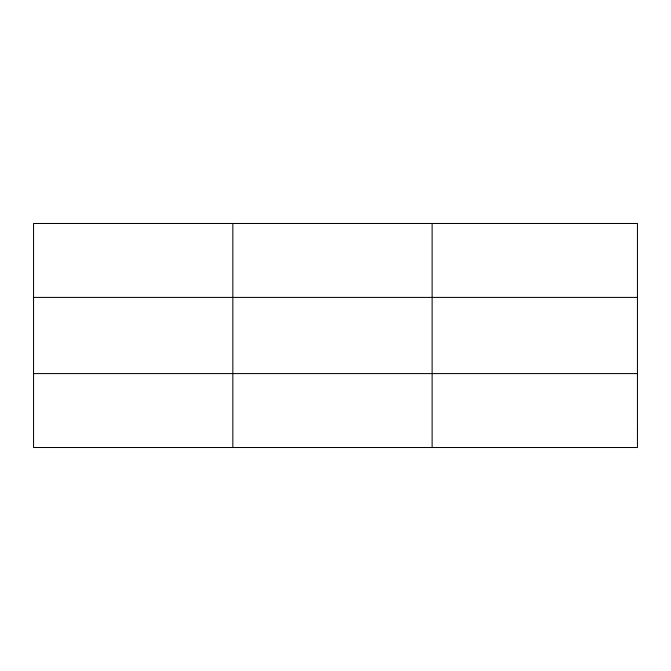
<?xml version="1.0" encoding="UTF-8"?>
<svg xmlns="http://www.w3.org/2000/svg" width="671" height="671" viewBox="0 0 671 671"><rect width="100%" height="100%" fill="white"/><g stroke="black" fill="none" stroke-linecap="round" stroke-linejoin="round"><path stroke-width="1.01" d="M232.837 447.515L232.837 223.485M432.124 447.515L432.124 223.485M33.55 297.412L637.45 297.412M33.55 373.588L637.45 373.588M637.45 429.037L637.45 447.515L33.55 447.515L33.55 223.485L637.45 223.485L637.45 429.037"/></g></svg>
